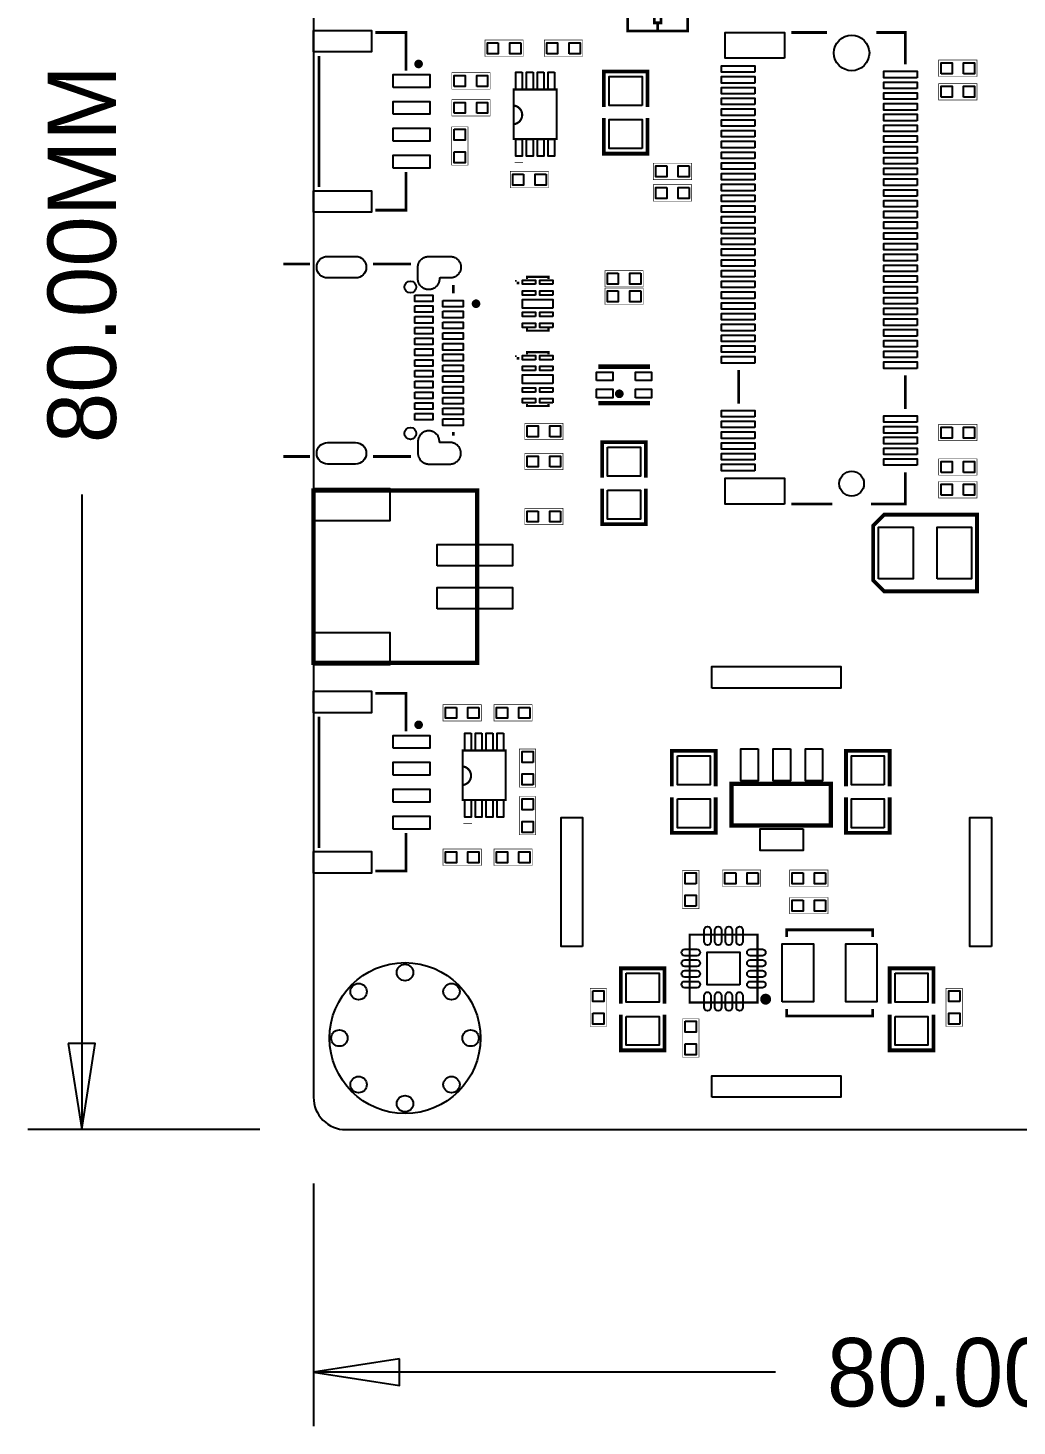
# Model space of a CAD drawing. Extents: x -13 to 91, y -14 to 91.
# Drawn here: x -13.3 to 32.7, y -13.8 to 51.2 of the extents above; entities that cross this region are included whole.
import ezdxf

# ---------------------------------------------------------------- set-up
doc = ezdxf.new("R2010")
doc.units = 0
for name, color, linetype in [('BG_DIMENSION', 85, 'CONTINUOUS'), ('BG_OUTLINE', 3, 'CONTINUOUS'), ('PG_SILKSCREEN_TOP', 7, 'CONTINUOUS'), ('PIN_TOP', 3, 'CONTINUOUS')]:
    doc.layers.add(name, color=color, linetype=linetype)

msp = doc.modelspace()

# ---------------------------------------------------------------- linework, layer by layer
at = {"layer": 'BG_DIMENSION'}
for points in [[(-10.7696, 29.4958), (-10.7696, 0)], [(-11.3946, 4), (-10.7696, 0), (-10.1446, 4), (-11.3946, 4)], [(-2.5, 0), (-13.2696, 0)], [(0, -2.5), (0, -13.7649)], [(4, -10.6399), (0, -11.2649), (4, -11.8899), (4, -10.6399)], [(21.4694, -11.2649), (0, -11.2649)]]:
    msp.add_lwpolyline(points, dxfattribs=at)
at = {"layer": 'BG_OUTLINE'}
msp.add_lwpolyline([(1.4999, 0), (78.5001, 0, 0.414214), (80, 1.4999), (80, 78.5001, 0.414214), (78.5001, 80), (1.4999, 80, 0.414214), (0, 78.5001), (0, 1.4999, 0.414214), (1.4999, 0)], format="xyb", dxfattribs=at)
at = {"layer": 'PG_SILKSCREEN_TOP'}
for points, const_width in [([(17.3863, 52.3376), (17.3863, 51.0168), (14.5923, 51.0168), (14.5923, 52.3376), (17.3863, 52.3376)], 0.127), ([(15.9893, 51.0676), (15.9893, 51.3978), (16.1417, 51.3978), (16.1417, 51.9058), (15.8369, 51.9058), (15.8369, 51.3978), (15.9893, 51.3978)], 0.127), ([(2.8783, 50.9497), (4.2983, 50.9497), (4.2983, 49.1847)], 0.127), ([(22.195, 50.95), (23.855, 50.95)], 0.127), ([(26.145, 50.95), (27.5, 50.95), (27.5, 49.47)], 0.127), ([(9.6139, 49.8368), (7.9629, 49.8368), (7.9629, 50.5988), (9.7409, 50.5988), (9.7409, 49.8368), (9.6139, 49.8368)], 0.0254), ([(10.8458, 50.5988), (12.4968, 50.5988), (12.4968, 49.8368), (10.7188, 49.8368), (10.7188, 50.5988), (10.8458, 50.5988)], 0.0254), ([(0.2483, 49.8647), (0.2483, 43.7747)], 0.127), ([(29.175, 49.6697), (30.826, 49.6697), (30.826, 48.9077), (29.048, 48.9077), (29.048, 49.6697), (29.175, 49.6697)], 0.0254), ([(6.5532, 49.0807), (8.2042, 49.0807), (8.2042, 48.3187), (6.4262, 48.3187), (6.4262, 49.0807), (6.5532, 49.0807)], 0.0254), ([(13.4874, 47.4853), (13.4874, 49.1363), (15.5194, 49.1363), (15.5194, 47.4853)], 0.1778), ([(9.2997, 45.9997), (9.2997, 48.2997), (11.2997, 48.2997), (11.2997, 45.9997), (9.2997, 45.9997)], 0.1), ([(29.175, 48.5775), (30.826, 48.5775), (30.826, 47.8155), (29.048, 47.8155), (29.048, 48.5775), (29.175, 48.5775)], 0.0254), ([(6.5532, 47.8307), (8.2042, 47.8307), (8.2042, 47.0687), (6.4262, 47.0687), (6.4262, 47.8307), (6.5532, 47.8307)], 0.0254), ([(13.4874, 46.9773), (13.4874, 45.3263), (15.5194, 45.3263), (15.5194, 46.9773)], 0.1778), ([(7.1755, 46.441), (7.1755, 44.79), (6.4135, 44.79), (6.4135, 46.568), (7.1755, 46.568), (7.1755, 46.441)], 0.0254), ([(9.5377, 44.8891), (9.5377, 44.9145)], 0.4), ([(17.4371, 44.119), (15.7861, 44.119), (15.7861, 44.881), (17.5641, 44.881), (17.5641, 44.119), (17.4371, 44.119)], 0.0254), ([(2.8683, 42.6997), (4.2983, 42.6997), (4.2983, 44.4647)], 0.127), ([(10.791, 43.7368), (9.14, 43.7368), (9.14, 44.4988), (10.918, 44.4988), (10.918, 43.7368), (10.791, 43.7368)], 0.0254), ([(17.4371, 43.119), (15.7861, 43.119), (15.7861, 43.881), (17.5641, 43.881), (17.5641, 43.119), (17.4371, 43.119)], 0.0254), ([(-0.17, 40.1997), (-1.4, 40.1997)], 0.127), ([(4.53, 40.1997), (2.77, 40.1997)], 0.127), ([(9.914, 39.5047), (9.914, 39.6047), (10.914, 39.6047), (10.914, 39.5047)], 0.1), ([(15.1892, 39.1308), (13.5382, 39.1308), (13.5382, 39.8928), (15.3162, 39.8928), (15.3162, 39.1308), (15.1892, 39.1308)], 0.0254), ([(6.5, 39.2297), (6.5, 38.8297)], 0.127), ([(9.464, 39.3797), (9.464, 39.3547), (9.439, 39.3547)], 0.2), ([(15.1892, 38.3166), (13.5382, 38.3166), (13.5382, 39.0786), (15.3162, 39.0786), (15.3162, 38.3166), (15.1892, 38.3166)], 0.0254), ([(10.914, 37.2047), (10.914, 37.1047), (9.914, 37.1047), (9.914, 37.2047)], 0.1), ([(9.464, 35.8797), (9.464, 35.8547), (9.439, 35.8547)], 0.2), ([(9.914, 36.0047), (9.914, 36.1047), (10.914, 36.1047), (10.914, 36.0047)], 0.1), ([(13.2273, 35.432), (15.6271, 35.432)], 0.2032), ([(19.75, 35.28), (19.75, 33.72)], 0.127), ([(27.5, 35.03), (27.5, 33.47)], 0.127), ([(13.2273, 33.7322), (15.6271, 33.7322)], 0.2032), ([(10.914, 33.7047), (10.914, 33.6047), (9.914, 33.6047), (9.914, 33.7047)], 0.1), ([(9.9441, 32.8041), (11.5951, 32.8041), (11.5951, 32.0421), (9.8171, 32.0421), (9.8171, 32.8041), (9.9441, 32.8041)], 0.0254), ([(30.699, 31.9913), (29.048, 31.9913), (29.048, 32.7533), (30.826, 32.7533), (30.826, 31.9913), (30.699, 31.9913)], 0.0254), ([(6.5, 32.2297), (6.5, 32.3897)], 0.127), ([(15.4432, 30.2768), (15.4432, 31.9278), (13.4112, 31.9278), (13.4112, 30.2768)], 0.1778), ([(-0.17, 31.2597), (-1.4, 31.2597)], 0.127), ([(4.53, 31.2597), (2.77, 31.2597)], 0.127), ([(9.9441, 31.4071), (11.5951, 31.4071), (11.5951, 30.6451), (9.8171, 30.6451), (9.8171, 31.4071), (9.9441, 31.4071)], 0.0254), ([(29.175, 31.1531), (30.826, 31.1531), (30.826, 30.3911), (29.048, 30.3911), (29.048, 31.1531), (29.175, 31.1531)], 0.0254), ([(25.895, 29.05), (27.5, 29.05), (27.5, 30.53)], 0.127), ([(29.175, 30.099), (30.826, 30.099), (30.826, 29.337), (29.048, 29.337), (29.048, 30.099), (29.175, 30.099)], 0.0254), ([(0, 29.6794), (0, 21.6794), (7.6, 21.6794), (7.6, 29.6794), (0, 29.6794)], 0.2), ([(15.4432, 29.7688), (15.4432, 28.1178), (13.4112, 28.1178), (13.4112, 29.7688)], 0.1778), ([(11.4681, 28.0924), (9.8171, 28.0924), (9.8171, 28.8544), (11.5951, 28.8544), (11.5951, 28.0924), (11.4681, 28.0924)], 0.0254), ([(22.195, 29.05), (24.105, 29.05)], 0.127), ([(30.826, 28.556), (26.508, 28.556), (26, 28.048), (26, 25.508), (26.508, 25), (30.826, 25), (30.826, 28.556)], 0.1778), ([(2.8783, 20.2597), (4.2983, 20.2597), (4.2983, 18.4947)], 0.127), ([(7.6708, 18.9743), (6.0198, 18.9743), (6.0198, 19.7363), (7.7978, 19.7363), (7.7978, 18.9743), (7.6708, 18.9743)], 0.0254), ([(10.033, 18.9743), (8.382, 18.9743), (8.382, 19.7363), (10.16, 19.7363), (10.16, 18.9743), (10.033, 18.9743)], 0.0254), ([(0.2483, 19.1747), (0.2483, 13.0847)], 0.127), ([(6.9248, 15.3097), (6.9248, 17.6097), (8.9248, 17.6097), (8.9248, 15.3097), (6.9248, 15.3097)], 0.1), ([(9.5631, 16.0279), (9.5631, 17.6789), (10.3251, 17.6789), (10.3251, 15.9009), (9.5631, 15.9009), (9.5631, 16.0279)], 0.0254), ([(18.6817, 15.9385), (18.6817, 17.5895), (16.6497, 17.5895), (16.6497, 15.9385)], 0.1778), ([(24.7396, 15.9385), (24.7396, 17.5895), (26.7716, 17.5895), (26.7716, 15.9385)], 0.1778), ([(24.0411, 16.0528), (19.4183, 16.0528), (19.4183, 14.1224), (24.0411, 14.1224), (24.0411, 16.0528)], 0.2), ([(9.5631, 13.8181), (9.5631, 15.4691), (10.3251, 15.4691), (10.3251, 13.6911), (9.5631, 13.6911), (9.5631, 13.8181)], 0.0254), ([(18.6817, 15.4305), (18.6817, 13.7795), (16.6497, 13.7795), (16.6497, 15.4305)], 0.1778), ([(24.7396, 15.4305), (24.7396, 13.7795), (26.7716, 13.7795), (26.7716, 15.4305)], 0.1778), ([(7.1628, 14.1991), (7.1628, 14.2245)], 0.4), ([(2.8683, 12.0097), (4.2983, 12.0097), (4.2983, 13.7747)], 0.127), ([(6.1468, 13.0302), (7.7978, 13.0302), (7.7978, 12.2682), (6.0198, 12.2682), (6.0198, 13.0302), (6.1468, 13.0302)], 0.0254), ([(8.509, 13.0302), (10.16, 13.0302), (10.16, 12.2682), (8.382, 12.2682), (8.382, 13.0302), (8.509, 13.0302)], 0.0254), ([(17.145, 10.3886), (17.145, 12.0396), (17.907, 12.0396), (17.907, 10.2616), (17.145, 10.2616), (17.145, 10.3886)], 0.0254), ([(20.6502, 11.2903), (18.9992, 11.2903), (18.9992, 12.0523), (20.7772, 12.0523), (20.7772, 11.2903), (20.6502, 11.2903)], 0.0254), ([(23.7744, 11.2903), (22.1234, 11.2903), (22.1234, 12.0523), (23.9014, 12.0523), (23.9014, 11.2903), (23.7744, 11.2903)], 0.0254), ([(23.7744, 10.0203), (22.1234, 10.0203), (22.1234, 10.7823), (23.9014, 10.7823), (23.9014, 10.0203), (23.7744, 10.0203)], 0.0254), ([(20.6248, 9.0551), (17.4752, 9.0551), (17.4752, 5.9055), (20.6248, 5.9055), (20.6248, 9.0551)], 0.1016), ([(21.9776, 8.9471), (21.9776, 9.2771), (25.9776, 9.2771), (25.9776, 8.9471)], 0.127), ([(16.3068, 5.842), (16.3068, 7.493), (14.2748, 7.493), (14.2748, 5.842)], 0.1778), ([(28.8036, 5.842), (28.8036, 7.493), (26.7716, 7.493), (26.7716, 5.842)], 0.1778), ([(13.6144, 6.4389), (13.6144, 4.7879), (12.8524, 4.7879), (12.8524, 6.5659), (13.6144, 6.5659), (13.6144, 6.4389)], 0.0254), ([(29.3878, 4.9149), (29.3878, 6.5659), (30.1498, 6.5659), (30.1498, 4.7879), (29.3878, 4.7879), (29.3878, 4.9149)], 0.0254), ([(16.3068, 5.334), (16.3068, 3.683), (14.2748, 3.683), (14.2748, 5.334)], 0.1778), ([(25.9776, 5.6071), (25.9776, 5.2771), (21.9776, 5.2771), (21.9776, 5.6071)], 0.127), ([(28.8036, 5.334), (28.8036, 3.683), (26.7716, 3.683), (26.7716, 5.334)], 0.1778), ([(17.907, 5.0165), (17.907, 3.3655), (17.145, 3.3655), (17.145, 5.1435), (17.907, 5.1435), (17.907, 5.0165)], 0.0254)]:
    msp.add_lwpolyline(points, dxfattribs=dict(at, const_width=const_width))
for points, const_width in [([(4.9815, 49.4883, 1), (4.7815, 49.4883, 1), (4.9815, 49.4883)], 0.2), ([(9.3091, 46.6925, 0.88925), (9.3091, 47.5561)], 0.1), ([(7.65, 38.3547, 1), (7.45, 38.3547, 1), (7.65, 38.3547)], 0.2), ([(14.3073, 34.1721, 0.99994), (14.1072, 34.1722, 1.00006), (14.3073, 34.1721)], 0.2032), ([(4.9815, 18.7983, 1), (4.7815, 18.7983, 1), (4.9815, 18.7983)], 0.2), ([(6.9342, 16.0025, 0.88925), (6.9342, 16.8661)], 0.1), ([(21.1328, 6.0579, 1), (20.8788, 6.0579, 1), (21.1328, 6.0579)], 0.254)]:
    msp.add_lwpolyline(points, format="xyb", dxfattribs=dict(at, const_width=const_width))
at = {"layer": 'PIN_TOP'}
for points in [[(-0.0017, 50.0497), (-0.0017, 51.0497), (2.6983, 51.0497), (2.6983, 50.0497)], [(21.875, 49.75), (19.125, 49.75), (19.125, 50.95), (21.875, 50.95)], [(8.5852, 50.4718), (8.5852, 49.9638), (8.0772, 49.9638), (8.0772, 50.4718)], [(9.6266, 50.4718), (9.6266, 49.9638), (9.1186, 49.9638), (9.1186, 50.4718)], [(10.8331, 49.9638), (10.8331, 50.4718), (11.3411, 50.4718), (11.3411, 49.9638)], [(11.8745, 49.9638), (11.8745, 50.4718), (12.3825, 50.4718), (12.3825, 49.9638)], [(20.5, 49.1), (18.95, 49.1), (18.95, 49.4), (20.5, 49.4)], [(29.1623, 49.0347), (29.1623, 49.5427), (29.6703, 49.5427), (29.6703, 49.0347)], [(30.2037, 49.0347), (30.2037, 49.5427), (30.7117, 49.5427), (30.7117, 49.0347)], [(3.6983, 48.3997), (3.6983, 48.9997), (5.3983, 48.9997), (5.3983, 48.3997)], [(6.5405, 48.4457), (6.5405, 48.9537), (7.0485, 48.9537), (7.0485, 48.4457)], [(7.5819, 48.4457), (7.5819, 48.9537), (8.0899, 48.9537), (8.0899, 48.4457)], [(9.6997, 49.0997), (9.6997, 48.2997), (9.3997, 48.2997), (9.3997, 49.0997)], [(10.1997, 49.0997), (10.1997, 48.2997), (9.8997, 48.2997), (9.8997, 49.0997)], [(10.6997, 49.0997), (10.6997, 48.2997), (10.3997, 48.2997), (10.3997, 49.0997)], [(11.1997, 49.0997), (11.1997, 48.2997), (10.8997, 48.2997), (10.8997, 49.0997)], [(15.2654, 47.5582), (13.7414, 47.5582), (13.7414, 48.9044), (15.2654, 48.9044)], [(20.5, 48.6), (18.95, 48.6), (18.95, 48.9), (20.5, 48.9)], [(28.05, 48.85), (26.5, 48.85), (26.5, 49.15), (28.05, 49.15)], [(20.5, 48.1), (18.95, 48.1), (18.95, 48.4), (20.5, 48.4)], [(28.05, 48.35), (26.5, 48.35), (26.5, 48.65), (28.05, 48.65)], [(28.05, 47.85), (26.5, 47.85), (26.5, 48.15), (28.05, 48.15)], [(29.1623, 47.9425), (29.1623, 48.4505), (29.6703, 48.4505), (29.6703, 47.9425)], [(30.2037, 47.9425), (30.2037, 48.4505), (30.7117, 48.4505), (30.7117, 47.9425)], [(3.6983, 47.1497), (3.6983, 47.7497), (5.3983, 47.7497), (5.3983, 47.1497)], [(6.5405, 47.1957), (6.5405, 47.7037), (7.0485, 47.7037), (7.0485, 47.1957)], [(7.5819, 47.1957), (7.5819, 47.7037), (8.0899, 47.7037), (8.0899, 47.1957)], [(20.5, 47.6), (18.95, 47.6), (18.95, 47.9), (20.5, 47.9)], [(20.5, 47.1), (18.95, 47.1), (18.95, 47.4), (20.5, 47.4)], [(28.05, 47.35), (26.5, 47.35), (26.5, 47.65), (28.05, 47.65)], [(15.2654, 45.5582), (13.7414, 45.5582), (13.7414, 46.9044), (15.2654, 46.9044)], [(20.5, 46.6), (18.95, 46.6), (18.95, 46.9), (20.5, 46.9)], [(28.05, 46.85), (26.5, 46.85), (26.5, 47.15), (28.05, 47.15)], [(3.6983, 45.8997), (3.6983, 46.4997), (5.3983, 46.4997), (5.3983, 45.8997)], [(6.5405, 46.4537), (7.0485, 46.4537), (7.0485, 45.9457), (6.5405, 45.9457)], [(20.5, 46.1), (18.95, 46.1), (18.95, 46.4), (20.5, 46.4)], [(28.05, 46.35), (26.5, 46.35), (26.5, 46.65), (28.05, 46.65)], [(28.05, 45.85), (26.5, 45.85), (26.5, 46.15), (28.05, 46.15)], [(9.6997, 45.9997), (9.6997, 45.1997), (9.3997, 45.1997), (9.3997, 45.9997)], [(10.1997, 45.9997), (10.1997, 45.1997), (9.8997, 45.1997), (9.8997, 45.9997)], [(10.6997, 45.9997), (10.6997, 45.1997), (10.3997, 45.1997), (10.3997, 45.9997)], [(11.1997, 45.9997), (11.1997, 45.1997), (10.8997, 45.1997), (10.8997, 45.9997)], [(20.5, 45.6), (18.95, 45.6), (18.95, 45.9), (20.5, 45.9)], [(28.05, 45.35), (26.5, 45.35), (26.5, 45.65), (28.05, 45.65)], [(3.6983, 44.6497), (3.6983, 45.2497), (5.3983, 45.2497), (5.3983, 44.6497)], [(6.5405, 45.4123), (7.0485, 45.4123), (7.0485, 44.9043), (6.5405, 44.9043)], [(20.5, 45.1), (18.95, 45.1), (18.95, 45.4), (20.5, 45.4)], [(20.5, 44.6), (18.95, 44.6), (18.95, 44.9), (20.5, 44.9)], [(28.05, 44.85), (26.5, 44.85), (26.5, 45.15), (28.05, 45.15)], [(9.7623, 44.3718), (9.7623, 43.8638), (9.2543, 43.8638), (9.2543, 44.3718)], [(10.8037, 44.3718), (10.8037, 43.8638), (10.2957, 43.8638), (10.2957, 44.3718)], [(16.4084, 44.754), (16.4084, 44.246), (15.9004, 44.246), (15.9004, 44.754)], [(17.4498, 44.754), (17.4498, 44.246), (16.9418, 44.246), (16.9418, 44.754)], [(20.5, 44.1), (18.95, 44.1), (18.95, 44.4), (20.5, 44.4)], [(28.05, 44.35), (26.5, 44.35), (26.5, 44.65), (28.05, 44.65)], [(28.05, 43.85), (26.5, 43.85), (26.5, 44.15), (28.05, 44.15)], [(-0.0017, 42.5997), (-0.0017, 43.5997), (2.6983, 43.5997), (2.6983, 42.5997)], [(16.4084, 43.754), (16.4084, 43.246), (15.9004, 43.246), (15.9004, 43.754)], [(17.4498, 43.754), (17.4498, 43.246), (16.9418, 43.246), (16.9418, 43.754)], [(20.5, 43.6), (18.95, 43.6), (18.95, 43.9), (20.5, 43.9)], [(28.05, 43.35), (26.5, 43.35), (26.5, 43.65), (28.05, 43.65)], [(20.5, 43.1), (18.95, 43.1), (18.95, 43.4), (20.5, 43.4)], [(20.5, 42.6), (18.95, 42.6), (18.95, 42.9), (20.5, 42.9)], [(28.05, 42.85), (26.5, 42.85), (26.5, 43.15), (28.05, 43.15)], [(20.5, 42.1), (18.95, 42.1), (18.95, 42.4), (20.5, 42.4)], [(28.05, 42.35), (26.5, 42.35), (26.5, 42.65), (28.05, 42.65)], [(20.5, 41.6), (18.95, 41.6), (18.95, 41.9), (20.5, 41.9)], [(28.05, 41.85), (26.5, 41.85), (26.5, 42.15), (28.05, 42.15)], [(28.05, 41.35), (26.5, 41.35), (26.5, 41.65), (28.05, 41.65)], [(20.5, 41.1), (18.95, 41.1), (18.95, 41.4), (20.5, 41.4)], [(28.05, 40.85), (26.5, 40.85), (26.5, 41.15), (28.05, 41.15)], [(5.35, 39.0097), (5.324, 39.0107), (5.298, 39.0127), (5.272, 39.0157), (5.246, 39.0207), (5.221, 39.0267), (5.195, 39.0337), (5.171, 39.0427), (5.147, 39.0527), (5.123, 39.0637), (5.1, 39.0767), (5.056, 39.1047), (5.035, 39.1207), (5.015, 39.1377), (4.996, 39.1557), (4.978, 39.1747), (4.961, 39.1947), (4.945, 39.2157), (4.917, 39.2597), (4.904, 39.2827), (4.893, 39.3067), (4.883, 39.3307), (4.874, 39.3547), (4.867, 39.3807), (4.861, 39.4057), (4.856, 39.4317), (4.853, 39.4577), (4.851, 39.4837), (4.85, 39.5097), (4.85, 40.0497), (4.851, 40.0757), (4.853, 40.1017), (4.856, 40.1277), (4.861, 40.1537), (4.867, 40.1787), (4.874, 40.2047), (4.883, 40.2287), (4.893, 40.2527), (4.904, 40.2767), (4.917, 40.2997), (4.945, 40.3437), (4.961, 40.3647), (4.978, 40.3847), (4.996, 40.4037), (5.015, 40.4217), (5.035, 40.4387), (5.056, 40.4547), (5.1, 40.4827), (5.123, 40.4957), (5.147, 40.5067), (5.171, 40.5167), (5.195, 40.5257), (5.221, 40.5327), (5.246, 40.5387), (5.272, 40.5437), (5.298, 40.5467), (5.324, 40.5487), (5.35, 40.5497), (6.35, 40.5497), (6.376, 40.5487), (6.402, 40.5467), (6.428, 40.5437), (6.454, 40.5387), (6.479, 40.5327), (6.505, 40.5257), (6.529, 40.5167), (6.553, 40.5067), (6.577, 40.4957), (6.6, 40.4827), (6.644, 40.4547), (6.665, 40.4387), (6.685, 40.4217), (6.704, 40.4037), (6.722, 40.3847), (6.739, 40.3647), (6.755, 40.3437), (6.783, 40.2997), (6.796, 40.2767), (6.807, 40.2527), (6.817, 40.2287), (6.826, 40.2047), (6.833, 40.1787), (6.839, 40.1537), (6.844, 40.1277), (6.847, 40.1017), (6.849, 40.0757), (6.85, 40.0497), (6.849, 40.0237), (6.847, 39.9977), (6.844, 39.9717), (6.839, 39.9457), (6.833, 39.9207), (6.826, 39.8947), (6.817, 39.8707), (6.807, 39.8467), (6.796, 39.8227), (6.783, 39.7997), (6.755, 39.7557), (6.739, 39.7347), (6.722, 39.7147), (6.704, 39.6957), (6.685, 39.6777), (6.665, 39.6607), (6.644, 39.6447), (6.6, 39.6167), (6.577, 39.6037), (6.553, 39.5927), (6.529, 39.5827), (6.505, 39.5737), (6.479, 39.5667), (6.454, 39.5607), (6.428, 39.5557), (6.402, 39.5527), (6.376, 39.5507), (6.35, 39.5497), (5.884, 39.5497), (5.882, 39.5487), (5.88, 39.5487), (5.876, 39.5467), (5.874, 39.5467), (5.868, 39.5437), (5.865, 39.5407), (5.863, 39.5397), (5.862, 39.5377), (5.86, 39.5367), (5.859, 39.5347), (5.856, 39.5317), (5.853, 39.5257), (5.853, 39.5237), (5.851, 39.5197), (5.851, 39.5177), (5.85, 39.5157), (5.85, 39.5097), (5.849, 39.4837), (5.847, 39.4577), (5.844, 39.4317), (5.839, 39.4057), (5.833, 39.3807), (5.826, 39.3547), (5.817, 39.3307), (5.807, 39.3067), (5.796, 39.2827), (5.783, 39.2597), (5.755, 39.2157), (5.739, 39.1947), (5.722, 39.1747), (5.704, 39.1557), (5.685, 39.1377), (5.665, 39.1207), (5.644, 39.1047), (5.6, 39.0767), (5.577, 39.0637), (5.553, 39.0527), (5.529, 39.0427), (5.505, 39.0337), (5.479, 39.0267), (5.454, 39.0207), (5.428, 39.0157), (5.402, 39.0127), (5.376, 39.0107)], [(20.5, 40.6), (18.95, 40.6), (18.95, 40.9), (20.5, 40.9)], [(20.5, 40.1), (18.95, 40.1), (18.95, 40.4), (20.5, 40.4)], [(28.05, 40.35), (26.5, 40.35), (26.5, 40.65), (28.05, 40.65)], [(14.1605, 39.7658), (14.1605, 39.2578), (13.6525, 39.2578), (13.6525, 39.7658)], [(15.2019, 39.7658), (15.2019, 39.2578), (14.6939, 39.2578), (14.6939, 39.7658)], [(20.5, 39.6), (18.95, 39.6), (18.95, 39.9), (20.5, 39.9)], [(28.05, 39.85), (26.5, 39.85), (26.5, 40.15), (28.05, 40.15)], [(28.05, 39.35), (26.5, 39.35), (26.5, 39.65), (28.05, 39.65)], [(10.314, 39.2547), (9.714, 39.2547), (9.714, 39.4547), (10.314, 39.4547)], [(11.114, 39.2547), (10.514, 39.2547), (10.514, 39.4547), (11.114, 39.4547)], [(20.5, 39.1), (18.95, 39.1), (18.95, 39.4), (20.5, 39.4)], [(28.05, 38.85), (26.5, 38.85), (26.5, 39.15), (28.05, 39.15)], [(4.7, 38.7547), (5.55, 38.7547), (5.55, 38.4547), (4.7, 38.4547)], [(6, 38.5047), (6.95, 38.5047), (6.95, 38.2047), (6, 38.2047)], [(10.314, 38.7547), (9.714, 38.7547), (9.714, 38.9547), (10.314, 38.9547)], [(11.114, 38.1547), (9.714, 38.1547), (9.714, 38.5547), (11.114, 38.5547)], [(11.114, 38.7547), (10.514, 38.7547), (10.514, 38.9547), (11.114, 38.9547)], [(14.1605, 38.9516), (14.1605, 38.4436), (13.6525, 38.4436), (13.6525, 38.9516)], [(15.2019, 38.9516), (15.2019, 38.4436), (14.6939, 38.4436), (14.6939, 38.9516)], [(20.5, 38.6), (18.95, 38.6), (18.95, 38.9), (20.5, 38.9)], [(20.5, 38.1), (18.95, 38.1), (18.95, 38.4), (20.5, 38.4)], [(28.05, 38.35), (26.5, 38.35), (26.5, 38.65), (28.05, 38.65)], [(4.7, 38.2547), (5.55, 38.2547), (5.55, 37.9547), (4.7, 37.9547)], [(4.7, 37.7547), (5.55, 37.7547), (5.55, 37.4547), (4.7, 37.4547)], [(6, 38.0047), (6.95, 38.0047), (6.95, 37.7047), (6, 37.7047)], [(10.314, 37.7547), (9.714, 37.7547), (9.714, 37.9547), (10.314, 37.9547)], [(11.114, 37.7547), (10.514, 37.7547), (10.514, 37.9547), (11.114, 37.9547)], [(20.5, 37.6), (18.95, 37.6), (18.95, 37.9), (20.5, 37.9)], [(28.05, 37.85), (26.5, 37.85), (26.5, 38.15), (28.05, 38.15)], [(4.7, 37.2547), (5.55, 37.2547), (5.55, 36.9547), (4.7, 36.9547)], [(6, 37.5047), (6.95, 37.5047), (6.95, 37.2047), (6, 37.2047)], [(10.314, 37.2547), (9.714, 37.2547), (9.714, 37.4547), (10.314, 37.4547)], [(11.114, 37.2547), (10.514, 37.2547), (10.514, 37.4547), (11.114, 37.4547)], [(20.5, 37.1), (18.95, 37.1), (18.95, 37.4), (20.5, 37.4)], [(28.05, 37.35), (26.5, 37.35), (26.5, 37.65), (28.05, 37.65)], [(28.05, 36.85), (26.5, 36.85), (26.5, 37.15), (28.05, 37.15)], [(4.7, 36.7547), (5.55, 36.7547), (5.55, 36.4547), (4.7, 36.4547)], [(6, 37.0047), (6.95, 37.0047), (6.95, 36.7047), (6, 36.7047)], [(6, 36.5047), (6.95, 36.5047), (6.95, 36.2047), (6, 36.2047)], [(20.5, 36.6), (18.95, 36.6), (18.95, 36.9), (20.5, 36.9)], [(20.5, 36.1), (18.95, 36.1), (18.95, 36.4), (20.5, 36.4)], [(28.05, 36.35), (26.5, 36.35), (26.5, 36.65), (28.05, 36.65)], [(4.7, 36.2547), (5.55, 36.2547), (5.55, 35.9547), (4.7, 35.9547)], [(4.7, 35.7547), (5.55, 35.7547), (5.55, 35.4547), (4.7, 35.4547)], [(6, 36.0047), (6.95, 36.0047), (6.95, 35.7047), (6, 35.7047)], [(10.314, 35.7547), (9.714, 35.7547), (9.714, 35.9547), (10.314, 35.9547)], [(11.114, 35.7547), (10.514, 35.7547), (10.514, 35.9547), (11.114, 35.9547)], [(20.5, 35.6), (18.95, 35.6), (18.95, 35.9), (20.5, 35.9)], [(28.05, 35.85), (26.5, 35.85), (26.5, 36.15), (28.05, 36.15)], [(4.7, 35.2547), (5.55, 35.2547), (5.55, 34.9547), (4.7, 34.9547)], [(6, 35.5047), (6.95, 35.5047), (6.95, 35.2047), (6, 35.2047)], [(10.314, 35.2547), (9.714, 35.2547), (9.714, 35.4547), (10.314, 35.4547)], [(11.114, 35.2547), (10.514, 35.2547), (10.514, 35.4547), (11.114, 35.4547)], [(13.1522, 34.7821), (13.1522, 35.1821), (13.9023, 35.1821), (13.9023, 34.7821)], [(14.952, 34.7821), (14.952, 35.1821), (15.7021, 35.1821), (15.7021, 34.7821)], [(28.05, 35.35), (26.5, 35.35), (26.5, 35.65), (28.05, 35.65)], [(4.7, 34.7547), (5.55, 34.7547), (5.55, 34.4547), (4.7, 34.4547)], [(6, 35.0047), (6.95, 35.0047), (6.95, 34.7047), (6, 34.7047)], [(6, 34.5047), (6.95, 34.5047), (6.95, 34.2047), (6, 34.2047)], [(11.114, 34.6547), (9.714, 34.6547), (9.714, 35.0547), (11.114, 35.0547)], [(10.314, 34.2547), (9.714, 34.2547), (9.714, 34.4547), (10.314, 34.4547)], [(11.114, 34.2547), (10.514, 34.2547), (10.514, 34.4547), (11.114, 34.4547)], [(4.7, 34.2547), (5.55, 34.2547), (5.55, 33.9547), (4.7, 33.9547)], [(6, 34.0047), (6.95, 34.0047), (6.95, 33.7047), (6, 33.7047)], [(10.314, 33.7547), (9.714, 33.7547), (9.714, 33.9547), (10.314, 33.9547)], [(11.114, 33.7547), (10.514, 33.7547), (10.514, 33.9547), (11.114, 33.9547)], [(13.1522, 33.9821), (13.1522, 34.3821), (13.9023, 34.3821), (13.9023, 33.9821)], [(14.952, 33.9821), (14.952, 34.3821), (15.7021, 34.3821), (15.7021, 33.9821)], [(4.7, 33.7547), (5.55, 33.7547), (5.55, 33.4547), (4.7, 33.4547)], [(4.7, 33.2547), (5.55, 33.2547), (5.55, 32.9547), (4.7, 32.9547)], [(6, 33.5047), (6.95, 33.5047), (6.95, 33.2047), (6, 33.2047)], [(20.5, 33.1), (18.95, 33.1), (18.95, 33.4), (20.5, 33.4)], [(28.05, 32.85), (26.5, 32.85), (26.5, 33.15), (28.05, 33.15)], [(6, 33.0047), (6.95, 33.0047), (6.95, 32.7047), (6, 32.7047)], [(9.9314, 32.1691), (9.9314, 32.6771), (10.4394, 32.6771), (10.4394, 32.1691)], [(10.9728, 32.1691), (10.9728, 32.6771), (11.4808, 32.6771), (11.4808, 32.1691)], [(20.5, 32.6), (18.95, 32.6), (18.95, 32.9), (20.5, 32.9)], [(28.05, 32.35), (26.5, 32.35), (26.5, 32.65), (28.05, 32.65)], [(29.6703, 32.6263), (29.6703, 32.1183), (29.1623, 32.1183), (29.1623, 32.6263)], [(30.7117, 32.6263), (30.7117, 32.1183), (30.2037, 32.1183), (30.2037, 32.6263)], [(5.35, 32.4497), (5.324, 32.4487), (5.298, 32.4467), (5.272, 32.4437), (5.246, 32.4387), (5.221, 32.4327), (5.195, 32.4257), (5.171, 32.4167), (5.147, 32.4067), (5.123, 32.3957), (5.1, 32.3827), (5.056, 32.3547), (5.035, 32.3387), (5.015, 32.3217), (4.996, 32.3037), (4.978, 32.2847), (4.961, 32.2647), (4.945, 32.2437), (4.917, 32.1997), (4.904, 32.1767), (4.893, 32.1527), (4.883, 32.1287), (4.874, 32.1047), (4.867, 32.0787), (4.861, 32.0537), (4.856, 32.0277), (4.853, 32.0017), (4.851, 31.9757), (4.85, 31.9497), (4.85, 31.4097), (4.851, 31.3837), (4.853, 31.3577), (4.856, 31.3317), (4.861, 31.3057), (4.867, 31.2807), (4.874, 31.2547), (4.883, 31.2307), (4.893, 31.2067), (4.904, 31.1827), (4.917, 31.1597), (4.945, 31.1157), (4.961, 31.0947), (4.978, 31.0747), (4.996, 31.0557), (5.015, 31.0377), (5.035, 31.0207), (5.056, 31.0047), (5.1, 30.9767), (5.123, 30.9637), (5.147, 30.9527), (5.171, 30.9427), (5.195, 30.9337), (5.221, 30.9267), (5.246, 30.9207), (5.272, 30.9157), (5.298, 30.9127), (5.324, 30.9107), (5.35, 30.9097), (6.35, 30.9097), (6.376, 30.9107), (6.402, 30.9127), (6.428, 30.9157), (6.454, 30.9207), (6.479, 30.9267), (6.505, 30.9337), (6.529, 30.9427), (6.553, 30.9527), (6.577, 30.9637), (6.6, 30.9767), (6.644, 31.0047), (6.665, 31.0207), (6.685, 31.0377), (6.704, 31.0557), (6.722, 31.0747), (6.739, 31.0947), (6.755, 31.1157), (6.783, 31.1597), (6.796, 31.1827), (6.807, 31.2067), (6.817, 31.2307), (6.826, 31.2547), (6.833, 31.2807), (6.839, 31.3057), (6.844, 31.3317), (6.847, 31.3577), (6.849, 31.3837), (6.85, 31.4097), (6.849, 31.4357), (6.847, 31.4617), (6.844, 31.4877), (6.839, 31.5137), (6.833, 31.5387), (6.826, 31.5647), (6.817, 31.5887), (6.807, 31.6127), (6.796, 31.6367), (6.783, 31.6597), (6.755, 31.7037), (6.739, 31.7247), (6.722, 31.7447), (6.704, 31.7637), (6.685, 31.7817), (6.665, 31.7987), (6.644, 31.8147), (6.6, 31.8427), (6.577, 31.8557), (6.553, 31.8667), (6.529, 31.8767), (6.505, 31.8857), (6.479, 31.8927), (6.454, 31.8987), (6.428, 31.9037), (6.402, 31.9067), (6.376, 31.9087), (6.35, 31.9097), (5.884, 31.9097), (5.882, 31.9107), (5.88, 31.9107), (5.876, 31.9127), (5.874, 31.9127), (5.868, 31.9157), (5.865, 31.9187), (5.863, 31.9197), (5.862, 31.9217), (5.86, 31.9227), (5.859, 31.9247), (5.856, 31.9277), (5.853, 31.9337), (5.853, 31.9357), (5.851, 31.9397), (5.851, 31.9417), (5.85, 31.9437), (5.85, 31.9497), (5.849, 31.9757), (5.847, 32.0017), (5.844, 32.0277), (5.839, 32.0537), (5.833, 32.0787), (5.826, 32.1047), (5.817, 32.1287), (5.807, 32.1527), (5.796, 32.1767), (5.783, 32.1997), (5.755, 32.2437), (5.739, 32.2647), (5.722, 32.2847), (5.704, 32.3037), (5.685, 32.3217), (5.665, 32.3387), (5.644, 32.3547), (5.6, 32.3827), (5.577, 32.3957), (5.553, 32.4067), (5.529, 32.4167), (5.505, 32.4257), (5.479, 32.4327), (5.454, 32.4387), (5.428, 32.4437), (5.402, 32.4467), (5.376, 32.4487)], [(20.5, 32.1), (18.95, 32.1), (18.95, 32.4), (20.5, 32.4)], [(20.5, 31.6), (18.95, 31.6), (18.95, 31.9), (20.5, 31.9)], [(28.05, 31.85), (26.5, 31.85), (26.5, 32.15), (28.05, 32.15)], [(9.9314, 30.7721), (9.9314, 31.2801), (10.4394, 31.2801), (10.4394, 30.7721)], [(10.9728, 30.7721), (10.9728, 31.2801), (11.4808, 31.2801), (11.4808, 30.7721)], [(13.6652, 31.6959), (15.1892, 31.6959), (15.1892, 30.3497), (13.6652, 30.3497)], [(20.5, 31.1), (18.95, 31.1), (18.95, 31.4), (20.5, 31.4)], [(28.05, 31.35), (26.5, 31.35), (26.5, 31.65), (28.05, 31.65)], [(20.5, 30.6), (18.95, 30.6), (18.95, 30.9), (20.5, 30.9)], [(28.05, 30.85), (26.5, 30.85), (26.5, 31.15), (28.05, 31.15)], [(29.1623, 30.5181), (29.1623, 31.0261), (29.6703, 31.0261), (29.6703, 30.5181)], [(30.2037, 30.5181), (30.2037, 31.0261), (30.7117, 31.0261), (30.7117, 30.5181)], [(21.875, 29.05), (19.125, 29.05), (19.125, 30.25), (21.875, 30.25)], [(29.1623, 29.464), (29.1623, 29.972), (29.6703, 29.972), (29.6703, 29.464)], [(30.2037, 29.464), (30.2037, 29.972), (30.7117, 29.972), (30.7117, 29.464)], [(0.05, 28.2794), (0.05, 29.7794), (3.55, 29.7794), (3.55, 28.2794)], [(13.6652, 29.6959), (15.1892, 29.6959), (15.1892, 28.3497), (13.6652, 28.3497)], [(10.4394, 28.7274), (10.4394, 28.2194), (9.9314, 28.2194), (9.9314, 28.7274)], [(11.4808, 28.7274), (11.4808, 28.2194), (10.9728, 28.2194), (10.9728, 28.7274)], [(26.254, 25.5715), (26.254, 27.9845), (27.8542, 27.9845), (27.8542, 25.5715)], [(28.9718, 25.5715), (28.9718, 27.9845), (30.572, 27.9845), (30.572, 25.5715)], [(5.75, 26.1794), (5.75, 27.1794), (9.25, 27.1794), (9.25, 26.1794)], [(5.75, 24.1794), (5.75, 25.1794), (9.25, 25.1794), (9.25, 24.1794)], [(0.05, 21.5794), (0.05, 23.0794), (3.55, 23.0794), (3.55, 21.5794)], [(18.5, 20.5), (18.5, 21.5), (24.5, 21.5), (24.5, 20.5)], [(-0.0017, 19.3597), (-0.0017, 20.3597), (2.6983, 20.3597), (2.6983, 19.3597)], [(6.6421, 19.6093), (6.6421, 19.1013), (6.1341, 19.1013), (6.1341, 19.6093)], [(7.6835, 19.6093), (7.6835, 19.1013), (7.1755, 19.1013), (7.1755, 19.6093)], [(9.0043, 19.6093), (9.0043, 19.1013), (8.4963, 19.1013), (8.4963, 19.6093)], [(10.0457, 19.6093), (10.0457, 19.1013), (9.5377, 19.1013), (9.5377, 19.6093)], [(3.6983, 17.7097), (3.6983, 18.3097), (5.3983, 18.3097), (5.3983, 17.7097)], [(7.3248, 18.4097), (7.3248, 17.6097), (7.0248, 17.6097), (7.0248, 18.4097)], [(7.8248, 18.4097), (7.8248, 17.6097), (7.5248, 17.6097), (7.5248, 18.4097)], [(8.3248, 18.4097), (8.3248, 17.6097), (8.0248, 17.6097), (8.0248, 18.4097)], [(8.8248, 18.4097), (8.8248, 17.6097), (8.5248, 17.6097), (8.5248, 18.4097)], [(10.1981, 17.0566), (9.6901, 17.0566), (9.6901, 17.5646), (10.1981, 17.5646)], [(20.6551, 17.6902), (20.6551, 16.1902), (19.8551, 16.1902), (19.8551, 17.6902)], [(22.1551, 17.6902), (22.1551, 16.1902), (21.3551, 16.1902), (21.3551, 17.6902)], [(23.6551, 17.6902), (23.6551, 16.1902), (22.8551, 16.1902), (22.8551, 17.6902)], [(3.6983, 16.4597), (3.6983, 17.0597), (5.3983, 17.0597), (5.3983, 16.4597)], [(16.9037, 17.3576), (18.4277, 17.3576), (18.4277, 16.0114), (16.9037, 16.0114)], [(26.5176, 16.0114), (24.9936, 16.0114), (24.9936, 17.3576), (26.5176, 17.3576)], [(10.1981, 16.0152), (9.6901, 16.0152), (9.6901, 16.5232), (10.1981, 16.5232)], [(3.6983, 15.2097), (3.6983, 15.8097), (5.3983, 15.8097), (5.3983, 15.2097)], [(7.3248, 15.3097), (7.3248, 14.5097), (7.0248, 14.5097), (7.0248, 15.3097)], [(7.8248, 15.3097), (7.8248, 14.5097), (7.5248, 14.5097), (7.5248, 15.3097)], [(8.3248, 15.3097), (8.3248, 14.5097), (8.0248, 14.5097), (8.0248, 15.3097)], [(8.8248, 15.3097), (8.8248, 14.5097), (8.5248, 14.5097), (8.5248, 15.3097)], [(10.1981, 14.8468), (9.6901, 14.8468), (9.6901, 15.3548), (10.1981, 15.3548)], [(16.9037, 15.3576), (18.4277, 15.3576), (18.4277, 14.0114), (16.9037, 14.0114)], [(26.5176, 14.0114), (24.9936, 14.0114), (24.9936, 15.3576), (26.5176, 15.3576)], [(3.6983, 13.9597), (3.6983, 14.5597), (5.3983, 14.5597), (5.3983, 13.9597)], [(10.1981, 13.8054), (9.6901, 13.8054), (9.6901, 14.3134), (10.1981, 14.3134)], [(12.5, 8.5), (11.5, 8.5), (11.5, 14.5), (12.5, 14.5)], [(31.5, 8.5), (30.5, 8.5), (30.5, 14.5), (31.5, 14.5)], [(22.7551, 13.9636), (22.7551, 12.9636), (20.7551, 12.9636), (20.7551, 13.9636)], [(-0.0017, 11.9097), (-0.0017, 12.9097), (2.6983, 12.9097), (2.6983, 11.9097)], [(6.1341, 12.3952), (6.1341, 12.9032), (6.6421, 12.9032), (6.6421, 12.3952)], [(7.1755, 12.3952), (7.1755, 12.9032), (7.6835, 12.9032), (7.6835, 12.3952)], [(8.4963, 12.3952), (8.4963, 12.9032), (9.0043, 12.9032), (9.0043, 12.3952)], [(9.5377, 12.3952), (9.5377, 12.9032), (10.0457, 12.9032), (10.0457, 12.3952)], [(17.78, 11.4173), (17.272, 11.4173), (17.272, 11.9253), (17.78, 11.9253)], [(19.6215, 11.9253), (19.6215, 11.4173), (19.1135, 11.4173), (19.1135, 11.9253)], [(20.6629, 11.9253), (20.6629, 11.4173), (20.1549, 11.4173), (20.1549, 11.9253)], [(22.7457, 11.9253), (22.7457, 11.4173), (22.2377, 11.4173), (22.2377, 11.9253)], [(23.7871, 11.9253), (23.7871, 11.4173), (23.2791, 11.4173), (23.2791, 11.9253)], [(17.78, 10.3759), (17.272, 10.3759), (17.272, 10.8839), (17.78, 10.8839)], [(22.7457, 10.6553), (22.7457, 10.1473), (22.2377, 10.1473), (22.2377, 10.6553)], [(23.7871, 10.6553), (23.7871, 10.1473), (23.2791, 10.1473), (23.2791, 10.6553)], [(21.7776, 5.9271), (21.7776, 8.6271), (23.2276, 8.6271), (23.2276, 5.9271)], [(26.1776, 8.6271), (26.1776, 5.9271), (24.7276, 5.9271), (24.7276, 8.6271)], [(19.812, 6.7183), (18.288, 6.7183), (18.288, 8.2423), (19.812, 8.2423)], [(14.5288, 7.2611), (16.0528, 7.2611), (16.0528, 5.9149), (14.5288, 5.9149)], [(27.0256, 7.2611), (28.5496, 7.2611), (28.5496, 5.9149), (27.0256, 5.9149)], [(12.9794, 6.4516), (13.4874, 6.4516), (13.4874, 5.9436), (12.9794, 5.9436)], [(30.0228, 5.9436), (29.5148, 5.9436), (29.5148, 6.4516), (30.0228, 6.4516)], [(12.9794, 5.4102), (13.4874, 5.4102), (13.4874, 4.9022), (12.9794, 4.9022)], [(14.5288, 5.2611), (16.0528, 5.2611), (16.0528, 3.9149), (14.5288, 3.9149)], [(27.0256, 5.2611), (28.5496, 5.2611), (28.5496, 3.9149), (27.0256, 3.9149)], [(30.0228, 4.9022), (29.5148, 4.9022), (29.5148, 5.4102), (30.0228, 5.4102)], [(17.272, 5.0292), (17.78, 5.0292), (17.78, 4.5212), (17.272, 4.5212)], [(17.272, 3.9878), (17.78, 3.9878), (17.78, 3.4798), (17.272, 3.4798)], [(18.5, 1.5), (18.5, 2.5), (24.5, 2.5), (24.5, 1.5)]]:
    msp.add_lwpolyline(points, close=True, dxfattribs=at)
for points in [[(1.95, 39.5497), (0.65, 39.5497, -1), (0.65, 40.5497), (1.95, 40.5497, -1)], [(1.95, 30.9097), (0.65, 30.9097, -1), (0.65, 31.9097), (1.95, 31.9097, -1)], [(18.4556, 9.2837), (18.4556, 8.7249, -1), (18.1508, 8.7249), (18.1508, 9.2837, -1)], [(18.9535, 9.2837), (18.9535, 8.7249, -1), (18.6487, 8.7249), (18.6487, 9.2837, -1)], [(19.4513, 9.2837), (19.4513, 8.7249, -1), (19.1465, 8.7249), (19.1465, 9.2837, -1)], [(19.9492, 9.2837), (19.9492, 8.7249, -1), (19.6444, 8.7249), (19.6444, 9.2837, -1)], [(17.2466, 8.3795), (17.8054, 8.3795, -1), (17.8054, 8.0747), (17.2466, 8.0747, -1)], [(17.2466, 7.8816), (17.8054, 7.8816, -1), (17.8054, 7.5768), (17.2466, 7.5768, -1)], [(20.2946, 8.3795), (20.8534, 8.3795, -1), (20.8534, 8.0747), (20.2946, 8.0747, -1)], [(20.2946, 7.8816), (20.8534, 7.8816, -1), (20.8534, 7.5768), (20.2946, 7.5768, -1)], [(17.2466, 7.3838), (17.8054, 7.3838, -1), (17.8054, 7.079), (17.2466, 7.079, -1)], [(20.2946, 7.3838), (20.8534, 7.3838, -1), (20.8534, 7.079), (20.2946, 7.079, -1)], [(17.2466, 6.8859), (17.8054, 6.8859, -1), (17.8054, 6.5811), (17.2466, 6.5811, -1)], [(20.2946, 6.8859), (20.8534, 6.8859, -1), (20.8534, 6.5811), (20.2946, 6.5811, -1)], [(18.4556, 6.2357), (18.4556, 5.6769, -1), (18.1508, 5.6769), (18.1508, 6.2357, -1)], [(18.6487, 5.6769), (18.6487, 6.2357, -1), (18.9535, 6.2357), (18.9535, 5.6769, -1)], [(19.1465, 5.6769), (19.1465, 6.2357, -1), (19.4513, 6.2357), (19.4513, 5.6769, -1)], [(19.6444, 5.6769), (19.6444, 6.2357, -1), (19.9492, 6.2357), (19.9492, 5.6769, -1)]]:
    msp.add_lwpolyline(points, format="xyb", close=True, dxfattribs=at)
for centre, radius in [((25, 50), 0.825), ((4.5, 39.1297), 0.2751), ((4.5, 32.3297), 0.2751), ((25, 30), 0.575), ((4.25, 4.25), 3.5052), ((4.25, 7.298), 0.381), ((2.091, 6.409), 0.381), ((6.409, 6.409), 0.381), ((1.202, 4.25), 0.381), ((7.298, 4.25), 0.381), ((2.091, 2.091), 0.381), ((6.409, 2.091), 0.381), ((4.25, 1.202), 0.381)]:
    msp.add_circle(centre, radius, dxfattribs=at)

# ---------------------------------------------------------------- texts
at = {"layer": 'BG_DIMENSION', "width": 0.992}
msp.add_text('80.00MM', height=3.175, rotation=90, dxfattribs=at).set_placement((-9.1821, 31.877))
msp.add_text('80.00MM', height=3.175, dxfattribs=at).set_placement((23.8506, -12.8524))

doc.saveas('drawing.dxf')
